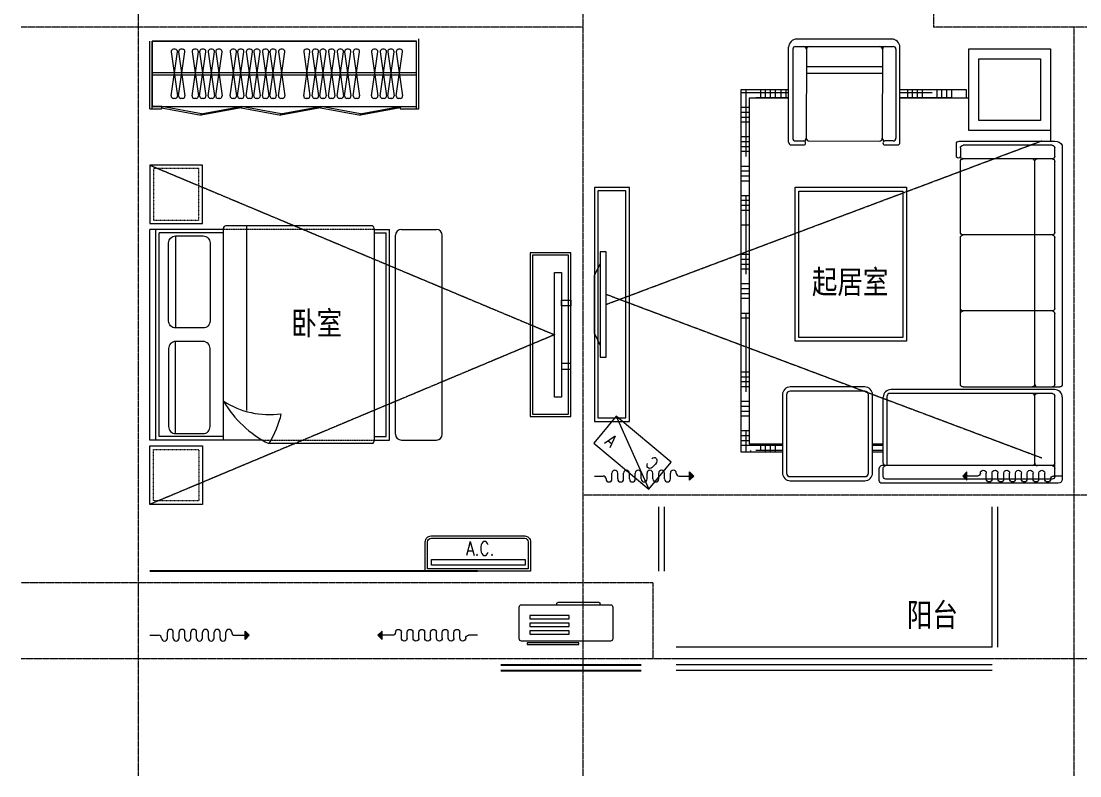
# Model space of a CAD drawing. Extents: x 5489450 to 5507450, y -448727 to -420688.
# Drawn here: x 5489450 to 5498500, y -436291 to -429841 of the extents above; entities that cross this region are included whole.
import ezdxf
from ezdxf.enums import TextEntityAlignment as Align

# ---------------------------------------------------------------- set-up
doc = ezdxf.new("R2010")
doc.units = 0
doc.linetypes.add('DASH', pattern=[0.35, 0.25, -0.1])
doc.linetypes.add('DOTE', pattern=[2.42, 2, -0.2, 0.02, -0.2])
for name, color, linetype, lineweight in [('DOTE', 251, 'DOTE', 0), ('SIGNT', 252, 'DOTE', 0), ('填充', 252, 'CONTINUOUS', 0), ('家具', 33, 'CONTINUOUS', 9), ('看线', 27, 'CONTINUOUS', 0), ('移动家具', 41, 'CONTINUOUS', 20)]:
    doc.layers.add(name, color=color, linetype=linetype, lineweight=lineweight)
for name, color, linetype in [('PUB_TEXT', 7, 'CONTINUOUS'), ('RAIL', 163, 'CONTINUOUS'), ('WINDOW', 4, 'CONTINUOUS')]:
    doc.layers.add(name, color=color, linetype=linetype)
doc.styles.add('DIM_FONT', font='SIMPLEX.shx', dxfattribs={"width": 0.8})
doc.styles.add('HZ', font='rs.shx', dxfattribs={"width": 0.8, "bigfont": 'hztxt.shx'})
doc.styles.add('黑体', font='SIMHEI.TTF', dxfattribs={"height": 10})

# ---------------------------------------------------------------- blocks, each defined once
blk = doc.blocks.new('A$C50400A6F')
at = {"layer": '家具'}
blk.add_hatch(color=256, dxfattribs=at).paths.add_polyline_path([(814.6, 14.6), (814.6, 85.4), (850, 50)])
for p, q in [((0, 50), (75, 50)), ((100, 25), (100, 25)), ((150, 25), (150, 75)), ((200, 25), (200, 75)), ((250, 25), (250, 75)), ((300, 25), (300, 75)), ((350, 25), (350, 75)), ((400, 25), (400, 75)), ((450, 25), (450, 75)), ((500, 25), (500, 75)), ((550, 25), (550, 75)), ((600, 25), (600, 75)), ((650, 25), (650, 75)), ((700, 75), (700, 75)), ((725, 50), (814.6, 50)), ((850, 50), (814.6, 85.4)), ((814.6, 14.6), (814.6, 85.4)), ((850, 50), (814.6, 14.6))]:
    blk.add_line(p, q, dxfattribs=at)
for centre, start, end in [((175, 75), 0, 180), ((275, 75), 0, 180), ((375, 75), 0, 180), ((475, 75), 0, 180), ((575, 75), 0, 180), ((675, 75), 0, 180), ((75, 25), 0, 90), ((125, 25), 180, 0), ((225, 25), 180, 0), ((325, 25), 180, 0), ((425, 25), 180, 0), ((525, 25), 180, 0), ((625, 25), 180, 0), ((725, 75), 180, 270)]:
    blk.add_arc(centre, 25, start, end, dxfattribs=at)
blk = doc.blocks.new('A$C765B7F83')
at = {"layer": '移动家具', "color": 251, "ltscale": 40}
blk.add_line((654.5, 144), (0, 338.6), dxfattribs=at)
at = {"layer": '移动家具', "ltscale": 0.5}
blk.add_lwpolyline([(451.4, -76.8), (0, 338.6), (203.1, 559.3), (654.5, 144)], close=True, dxfattribs=at)
at = {"layer": '移动家具', "color": 251, "ltscale": 40, "style": 'HZ', "width": 0.8}
for s, p in [('C', (153.1, 383)), ('A', (390, 56))]:
    blk.add_text(s, height=106.7, rotation=317.38231, dxfattribs=at).set_placement(p)
blk = doc.blocks.new('sdfasdfas')
at = {"layer": '移动家具'}
for p, q in [((-1185171.6, -441627.1), (-1185221.6, -441727.1)), ((-1185221.6, -441728.1), (-1185221.6, -441727.1)), ((-1185221.6, -442226.1), (-1185221.6, -441728.1)), ((-1185221.6, -442226.1), (-1185221.6, -442227.1)), ((-1185221.6, -442227.1), (-1185171.6, -442327.1))]:
    blk.add_line(p, q, dxfattribs=at)
for points in [[(-1185221.6, -442977.1), (-1184921.6, -442977.1), (-1184921.6, -440977.1), (-1185221.6, -440977.1)], [(-1185191.6, -442947.1), (-1184951.6, -442947.1), (-1184951.6, -441007.1), (-1185191.6, -441007.1)], [(-1185121.6, -441527.1), (-1185171.6, -441527.1), (-1185171.6, -442427.1), (-1185121.6, -442427.1)]]:
    blk.add_lwpolyline(points, close=True, dxfattribs=at)
blk = doc.blocks.new('fdsfds')
at = {"layer": '移动家具', "ltscale": 20}
blk.add_lwpolyline([(-7517.2, -59003.1), (-6797.2, -59003.1), (-6797.2, -58283.1), (-7517.2, -58283.1)], close=True, dxfattribs=at)
at = {"layer": '移动家具', "color": 8}
blk.add_lwpolyline([(-7430.8, -58916.7), (-6883.6, -58916.7), (-6883.6, -58369.5), (-7430.8, -58369.5)], close=True, dxfattribs=at)
blk = doc.blocks.new('hjghkjkhj')
at = {"layer": '填充', "color": 8}
for p, q in [((36139.8, 17041.2), (36139.8, 17558.8)), ((36254.1, 17498.4), (36254.1, 17558.8)), ((36292.2, 17494.8), (36292.2, 17558.8)), ((36330.3, 17494.8), (36330.3, 17558.8)), ((36368.4, 17494.8), (36368.4, 17558.8)), ((36414.2, 17494.8), (36414.2, 17558.8)), ((36452.3, 17494.8), (36452.3, 17558.8)), ((37397.1, 17498.4), (37397.1, 17558.8)), ((37435.2, 17494.8), (37435.2, 17558.8)), ((37473.3, 17494.8), (37473.3, 17558.8)), ((37511.4, 17494.8), (37511.4, 17558.8)), ((37625.7, 17498.4), (37625.7, 17558.8)), ((37663.8, 17494.8), (37663.8, 17558.8)), ((37701.9, 17494.8), (37701.9, 17558.8)), ((37740, 17494.8), (37740, 17558.8)), ((37854.3, 17498.4), (37854.3, 17558.8)), ((36471.3, 17536.5), (36099.6, 17536.5)), ((36177.9, 17494.8), (36177.9, 17498.4)), ((36471.3, 17498.4), (36216, 17498.4)), ((37587.6, 17536.5), (37337, 17536.5)), ((37740, 17498.4), (37337, 17498.4)), ((37549.5, 17494.8), (37549.5, 17498.4)), ((37778.1, 17494.8), (37778.1, 17498.4)), ((36163.6, 17422.2), (36099.6, 17422.2)), ((36163.6, 17384.1), (36099.6, 17384.1)), ((36163.6, 17346), (36099.6, 17346)), ((36163.6, 17307.9), (36099.6, 17307.9)), ((36163.6, 17193.6), (36099.6, 17193.6)), ((36163.6, 17155.5), (36099.6, 17155.5)), ((36163.6, 17117.4), (36099.6, 17117.4)), ((36163.6, 17079.3), (36099.6, 17079.3)), ((36163.6, 16965), (36099.6, 16965)), ((36163.6, 16926.9), (36099.6, 16926.9)), ((36163.6, 16888.8), (36099.6, 16888.8)), ((36163.6, 16850.7), (36099.6, 16850.7)), ((36163.6, 16736.4), (36099.6, 16736.4)), ((36139.8, 16126.8), (36139.8, 16736.4)), ((36163.6, 16698.3), (36099.6, 16698.3)), ((36163.6, 16660.2), (36099.6, 16660.2)), ((36163.6, 16622.1), (36099.6, 16622.1)), ((36163.6, 16507.8), (36099.6, 16507.8)), ((36163.6, 16279.2), (36099.6, 16279.2)), ((36163.6, 16241.1), (36099.6, 16241.1)), ((36163.6, 16203), (36099.6, 16203)), ((36163.6, 16164.9), (36099.6, 16164.9)), ((36163.6, 16050.6), (36099.6, 16050.6)), ((36163.6, 16012.5), (36099.6, 16012.5)), ((36163.6, 15974.4), (36099.6, 15974.4)), ((36163.6, 15936.3), (36099.6, 15936.3)), ((36163.6, 15822), (36099.6, 15822)), ((36139.8, 15212.4), (36139.8, 15822)), ((36163.6, 15783.9), (36099.6, 15783.9)), ((36163.6, 15364.8), (36099.6, 15364.8)), ((36163.6, 15326.7), (36099.6, 15326.7)), ((36163.6, 15288.6), (36099.6, 15288.6)), ((36163.6, 15250.5), (36099.6, 15250.5)), ((36163.6, 15136.2), (36099.6, 15136.2)), ((36163.6, 15098.1), (36099.6, 15098.1)), ((36163.6, 15060), (36099.6, 15060)), ((36163.6, 15021.9), (36099.6, 15021.9)), ((36163.6, 14907.6), (36099.6, 14907.6)), ((36139.8, 14744), (36139.8, 14907.6)), ((36163.6, 14869.5), (36099.6, 14869.5)), ((36163.6, 14831.4), (36099.6, 14831.4)), ((36423.6, 14793.3), (36099.6, 14793.3)), ((36177.9, 14744), (36177.9, 14755.2)), ((36423.6, 14755.2), (36216, 14755.2)), ((36254.1, 14755.2), (36254.1, 14808)), ((36292.2, 14744), (36292.2, 14808)), ((36330.3, 14744), (36330.3, 14808)), ((36368.4, 14744), (36368.4, 14808)), ((37207.4, 14755.2), (37124.9, 14755.2)), ((37207.4, 14793.3), (37125.9, 14793.3))]:
    blk.add_line(p, q, dxfattribs=at)
at = {"layer": '填充'}
blk.add_line((38507.1, 17244.6), (38507.1, 17160.6), dxfattribs=at)
at = {"layer": '移动家具', "ltscale": 20}
for p, q in [((37273, 17954.9), (36535, 17954.9)), ((36471, 17152), (36471, 17890.9)), ((37337, 17152), (37337, 17890.9)), ((36491.8, 17131.2), (36587.5, 17131.1)), ((36629.1, 17162.7), (37178.9, 17162.1)), ((37220.4, 17131.3), (37316.1, 17131.2)), ((37775.7, 17044.1), (37775.7, 17139.8)), ((37796.6, 17160.6), (38541.3, 17160.6)), ((38599.4, 17128.9), (38599.4, 15270.3)), ((37807.4, 16452.8), (37807.4, 17002.5)), ((37807.4, 15270.1), (37807.4, 16411.1)), ((37828.2, 15249.3), (38522.1, 15249.3)), ((38522.7, 15249.3), (38580.8, 15249.3)), ((37207.4, 14658.7), (37207.4, 15169.3)), ((38539.4, 15229.3), (37267.4, 15229.3)), ((38599.4, 15169.3), (38599.4, 14532.3)), ((37175.7, 14521.4), (37175.7, 14617.1)), ((37228.2, 14637.9), (37196.6, 14637.9)), ((38567.7, 14500.6), (37196.6, 14500.6))]:
    blk.add_line(p, q, dxfattribs=at)
at = {"layer": '移动家具', "color": 8}
for p, q in [((36503.5, 17875.7), (36502.7, 17183.7)), ((36524.7, 17896.8), (36588.1, 17896.7)), ((36588.1, 17896.7), (37182.1, 17896)), ((36609.2, 17875.5), (36608.4, 17183.6)), ((37179.5, 17896), (37221.7, 17896.9)), ((37200.5, 17876.7), (37199.7, 17182.9)), ((37200.5, 17876.7), (37199.7, 17182.9)), ((37200.5, 17875.8), (37199.7, 17183.8)), ((37221.7, 17896.9), (37285, 17896.8)), ((37306.1, 17875.7), (37305.3, 17183.7)), ((36609, 17740.3), (37200.3, 17740.6)), ((36608.9, 17688.6), (37200.3, 17688.8)), ((36523.5, 17162.8), (36587.5, 17162.8)), ((37284.5, 17162.9), (37220.5, 17163)), ((38520.2, 17128.9), (37828.2, 17128.9)), ((37807.4, 17108.1), (37807.4, 17044.1)), ((38541.3, 17044.4), (38541.3, 17107.8)), ((38520.2, 17023.3), (37828.2, 17023.3)), ((38385, 15270.3), (38385, 17002.3)), ((38541.3, 16453), (38541.3, 17002.2)), ((38522.1, 16432), (37828.2, 16432)), ((38541.3, 15861.6), (38541.3, 16410.9)), ((38522.1, 15840.6), (37828.2, 15840.6)), ((38541.3, 15270.3), (38541.3, 15819.6)), ((37237.4, 14637.9), (37237.4, 15179.3)), ((38522.1, 15199.3), (37257.4, 15199.3)), ((38385, 14657.9), (38385, 15178.2)), ((38541.3, 14616.8), (38541.3, 15178.2)), ((37207.4, 14553.1), (37207.4, 14617.1)), ((38520.2, 14637.9), (37227.8, 14637.9)), ((38541.3, 14553.4), (38541.3, 14616.8)), ((38520.2, 14532.3), (37228.2, 14532.3))]:
    blk.add_line(p, q, dxfattribs=at)
at = {"layer": '移动家具'}
for p, q in [((37123.6, 14744), (37207.4, 14744)), ((37124.8, 14808), (37207.4, 14808))]:
    blk.add_line(p, q, dxfattribs=at)
for points in [[(36471.3, 17558.8), (36099.6, 17558.8), (36099.6, 14744), (36423.6, 14744)], [(37854.3, 17558.8), (37337, 17558.8)], [(36471.3, 17494.8), (36163.6, 17494.8), (36163.6, 14808), (36423.6, 14808)], [(37873.5, 17494.8), (37337, 17494.8)]]:
    blk.add_lwpolyline(points, dxfattribs=at)
at = {"layer": '移动家具', "ltscale": 20}
blk.add_lwpolyline([(37388.5, 15605.4), (36521, 15605.4), (36521, 16802.8), (37388.5, 16802.8)], close=True, dxfattribs=at)
at = {"layer": '移动家具', "color": 8}
blk.add_lwpolyline([(37358.5, 15635.4), (36551, 15635.4), (36551, 16772.8), (37358.5, 16772.8)], close=True, dxfattribs=at)
at = {"layer": '移动家具', "ltscale": 20}
blk.add_lwpolyline([(37123.6, 15189.3, 0.414214), (37063.6, 15249.3), (36483.6, 15249.3, 0.414214), (36423.6, 15189.3), (36423.6, 14580.6, 0.414214), (36483.6, 14520.6), (37063.6, 14520.6, 0.414214), (37123.6, 14580.6)], format="xyb", close=True, dxfattribs=at)
at = {"layer": '移动家具', "color": 8}
blk.add_lwpolyline([(37091.9, 15189.3, 0.414214), (37063.6, 15217.6), (36483.6, 15217.6, 0.414214), (36455.3, 15189.3), (36455.3, 14580.6, 0.414214), (36483.6, 14552.3), (37063.6, 14552.3, 0.414214), (37091.9, 14580.6)], format="xyb", close=True, dxfattribs=at)
at = {"layer": '移动家具', "ltscale": 20}
for centre, radius, start, end in [((36535, 17890.9), 64, 90, 180), ((37273, 17890.9), 64, 0, 90), ((36491.8, 17152), 20.8, 179.93321, 269.93321), ((36587.5, 17183.6), 20.8, 269.93321, 359.93321), ((36587.5, 17146.9), 15.8, 269.93321, 89.93321), ((36629.2, 17183.5), 20.8, 179.93321, 269.93321), ((37178.9, 17182.9), 20.8, 269.93321, 359.93321), ((37178.9, 17182.9), 20.8, 269.93321, 359.93321), ((37220.5, 17183.8), 20.8, 179.93321, 269.93321), ((37220.5, 17147.1), 15.8, 89.93321, 269.93321), ((37316.1, 17152), 20.8, 269.93321, 359.93321), ((37267.4, 15169.3), 60, 90, 180), ((38539.4, 15169.3), 60, 0, 90)]:
    blk.add_arc(centre, radius, start, end, dxfattribs=at)
at = {"layer": '移动家具', "color": 8}
for centre, radius, start, end in [((36524.7, 17875.6), 21.1, 89.93321, 179.93321), ((36588, 17875.6), 21.1, 359.93321, 89.93321), ((36630.3, 17875.5), 21.1, 89.93321, 179.93321), ((37179.4, 17875.8), 21.1, 359.93321, 89.93321), ((37179.5, 17874.9), 21.1, 5.01589, 89.93321), ((37179.5, 17874.9), 21.1, 5.01589, 89.93321), ((37221.6, 17875.8), 21.1, 89.93321, 179.93321), ((37221.5, 17874.8), 21.1, 89.93321, 174.85054), ((37221.5, 17874.8), 21.1, 89.93321, 174.85054), ((37285, 17875.7), 21.1, 359.93321, 89.93321), ((36523.6, 17183.7), 20.8, 179.93321, 269.93321), ((37284.5, 17183.7), 20.8, 269.93321, 359.93321), ((37257.4, 15179.3), 20, 90, 180)]:
    blk.add_arc(centre, radius, start, end, dxfattribs=at)
at = {"layer": '移动家具', "ltscale": 20, "extrusion": (0, 0, -1)}
for centre, major_axis, start_param, end_param in [((37796.6, 17139.8), (-14.7, 14.7), 5.497787, 7.068583), ((38544.4, 17097.1), (-45, 45), 0.737791, 1.831699), ((37791.6, 17044.1), (-11.2, 11.2), 2.356194, 5.497787), ((37828.2, 17044.1), (14.7, 14.7), 2.356194, 3.926991), ((37828.2, 17002.5), (-14.7, 14.7), 5.497787, 7.068583), ((37828.2, 16452.8), (14.7, 14.7), 2.356194, 3.926991), ((37828.2, 16411.1), (-14.7, 14.7), 5.497787, 7.068583), ((37828.2, 15861.4), (14.7, 14.7), 2.356194, 3.926991), ((37828.2, 15819.8), (-14.7, 14.7), 5.497787, 7.068583), ((37828.2, 15270.1), (14.7, 14.7), 2.356194, 3.926991), ((38578.3, 15270.3), (14.9, 14.9), 0.785398, 2.267485), ((37228.2, 14658.7), (14.7, 14.7), 2.356194, 3.926991), ((37196.6, 14521.4), (14.7, 14.7), 2.356194, 3.926991), ((38567.7, 14532.3), (22.4, 22.4), 0.785398, 2.356194)]:
    blk.add_ellipse(centre, major_axis=major_axis, ratio=1, start_param=start_param, end_param=end_param, dxfattribs=at)
at = {"layer": '移动家具', "color": 8, "extrusion": (0, 0, -1)}
for centre, major_axis, start_param, end_param in [((37828.2, 17108.1), (-14.7, 14.7), 5.497787, 7.068583), ((38520.2, 17107.8), (14.9, 14.9), -0.785398, 0.785398), ((38520.2, 17044.4), (-14.9, 14.9), 2.356194, 3.926991), ((38406.1, 17002.3), (-14.9, -14.9), 0.785398, 2.267485), ((38520.2, 17002.2), (14.9, 14.9), -0.785398, 0.785398), ((38520.2, 16453), (-14.9, 14.9), 2.356194, 3.838281), ((38520.2, 16410.9), (-14.9, 14.9), 0.874108, 2.356194), ((38520.2, 15861.6), (14.9, 14.9), 0.785398, 2.267485), ((38520.2, 15819.6), (-14.9, 14.9), 0.874108, 2.356194), ((38363.9, 15270.3), (14.9, 14.9), 0.785398, 2.267485), ((38520.2, 15270.3), (14.9, 14.9), 0.785398, 2.267485), ((38406.1, 15178.2), (14.9, 14.9), 3.926991, 5.409078), ((38520.2, 15178.2), (-14.9, 14.9), 0.874108, 2.356194), ((38363.9, 14657.9), (14.9, 14.9), 0.785398, 2.267485), ((38520.2, 14659), (-14.9, 14.9), 2.356194, 3.926991), ((37228.2, 14617.1), (-14.7, 14.7), 5.497787, 7.068583), ((38520.2, 14616.8), (14.9, 14.9), -0.785398, 0.785398), ((37228.2, 14553.1), (14.7, 14.7), 2.356194, 3.926991), ((38520.2, 14553.4), (-14.9, 14.9), 2.356194, 3.926991)]:
    blk.add_ellipse(centre, major_axis=major_axis, ratio=1, start_param=start_param, end_param=end_param, dxfattribs=at)
at = {"layer": '移动家具', "color": 8}
for centre, major_axis, start_param, end_param in [((38363.9, 17002.3), (14.9, -14.9), 0.785398, 2.267485), ((38406.1, 15270.3), (-14.9, 14.9), 0.785398, 2.267485), ((38363.9, 15178.2), (-14.9, 14.9), 3.926991, 5.409078), ((38406.1, 14657.9), (-14.9, 14.9), 0.785398, 2.267485)]:
    blk.add_ellipse(centre, major_axis=major_axis, ratio=1, start_param=start_param, end_param=end_param, dxfattribs=at)
at = {"layer": '移动家具', "ltscale": 20}
blk.add_ellipse((37196.6, 14617.1), major_axis=(-14.7, 14.7), ratio=1, start_param=-0.785398, end_param=0.785398, dxfattribs=at)
at = {"layer": '移动家具', "xscale": -0.8800000000046566, "yscale": 0.8800000000046566, "zscale": 0.8800000000000001}
blk.add_blockref('fdsfds', (31892, 69167.3), dxfattribs=at)
blk = doc.blocks.new('A$C18784298')
at = {"layer": '移动家具', "color": 251, "ltscale": 40}
for points in [[(0, 1066.3), (58.1, 1066.3), (58.1, 0), (0, 0)], [(58.1, 827.5), (140, 827.5), (140, 779.6), (58.1, 779.6)], [(58.1, 238.8), (140, 238.8), (140, 286.7), (58.1, 286.7)]]:
    blk.add_lwpolyline(points, close=True, dxfattribs=at)
blk = doc.blocks.new('ytjhgkj')
at = {"layer": '移动家具', "ltscale": 0.5}
blk.add_lwpolyline([(34949.4, 26115.8), (34599.4, 26115.8), (34599.4, 27515.8), (34949.4, 27515.8)], close=True, dxfattribs=at)
at = {"layer": '移动家具', "color": 251, "ltscale": 40}
blk.add_lwpolyline([(34929.4, 26135.8), (34619.4, 26135.8), (34619.4, 27495.8), (34929.4, 27495.8)], close=True, dxfattribs=at)
at = {"layer": '移动家具', "color": 251, "xscale": -1}
blk.add_blockref('A$C18784298', (34739.4, 26282.6), dxfattribs=at)
blk = doc.blocks.new('dgfgf')
at = {"layer": '移动家具'}
blk.add_lwpolyline([(7597.4, -62676.2), (7147.4, -62676.2), (7147.4, -63176.2), (7597.4, -63176.2), (7597.4, -62676.2), (7517.4, -62676.2)], dxfattribs=at)
at = {"layer": '移动家具', "color": 251, "linetype": 'DASH', "ltscale": 0.2}
blk.add_lwpolyline([(7567.4, -62706.2), (7177.4, -62706.2), (7177.4, -63146.2), (7567.4, -63146.2)], close=True, dxfattribs=at)
blk = doc.blocks.new('A$C31D9048E')
at = {"layer": '移动家具'}
for p, q in [((629.1, 550), (629.1, 2360)), ((1900, 2380), (649.1, 2380)), ((829.5, 802.6), (829.5, 2380)), ((629.1, 2350), (0, 2350)), ((0, 550), (0, 2350)), ((50, 550), (50, 2350)), ((80, 580), (80, 2320)), ((629.1, 2320), (80, 2320)), ((219.9, 2294.5), (219.9, 1507.8)), ((1920, 550), (1920, 2350)), ((1920, 2350), (2050, 2350)), ((1920, 2320), (2020, 2320)), ((2020, 580), (2020, 2320)), ((2050, 550), (2050, 2350)), ((2100, 600), (2100, 2300)), ((2150, 2350), (2450, 2350)), ((2500, 600), (2500, 2300)), ((219.9, 605.5), (219.9, 1392.2)), ((962.3, 550), (0, 550)), ((629.1, 580), (80, 580)), ((1920, 580), (2020, 580)), ((1920, 550), (2050, 550)), ((2150, 550), (2450, 550)), ((1900, 520), (1017.1, 520))]:
    blk.add_line(p, q, dxfattribs=at)
at = {"layer": '移动家具', "linetype": 'DASH'}
for p, q in [((1920, 2350), (629.1, 2350)), ((962.3, 550), (1920, 550))]:
    blk.add_line(p, q, dxfattribs=at)
at = {"layer": '移动家具'}
for points in [[(219.9, 2294.5), (455.3, 2294.5, -0.414214), (515.3, 2234.5), (515.3, 1567.8, -0.414214), (455.3, 1507.8), (219.9, 1507.8, -0.414214), (159.9, 1567.8), (159.9, 2234.5, -0.414214)], [(219.9, 605.5), (455.3, 605.5, 0.414214), (515.3, 665.5), (515.3, 1332.2, 0.414214), (455.3, 1392.2), (219.9, 1392.2, 0.414214), (159.9, 1332.2), (159.9, 665.5, 0.414214)]]:
    blk.add_lwpolyline(points, format="xyb", close=True, dxfattribs=at)
blk.add_lwpolyline([(629.1, 882.6, 0.180302), (1120.8, 774.6, -0.088637), (1017.1, 520.1, 28871.271551)], format="xyb", dxfattribs=at)
for centre, radius, start, end in [((649.1, 2360), 20, 90, 180), ((1889.4, 2351.2), 30.7, 357.68839, 69.69174), ((2150, 2300), 50, 90, 180), ((2450, 2300), 50, 0, 90), ((1441.5, 1363.3), 944, 210.60747, 243.27731), ((1889.3, 548.8), 30.7, 290.35664, 2.31522), ((2150, 600), 50, 180, 270), ((2450, 600), 50, 270, 0)]:
    blk.add_arc(centre, radius, start, end, dxfattribs=at)
at = {"layer": '家具'}
blk.add_blockref('dgfgf', (-7147.4, 65576.2), dxfattribs=at)
at = {"layer": '家具', "xscale": -1, "rotation": 180}
blk.add_blockref('dgfgf', (-7147.4, -62676.2), dxfattribs=at)
blk = doc.blocks.new('A$C2D724C6D')
at = {"layer": '移动家具', "ltscale": 0.5}
blk.add_lwpolyline([(50, 300), (850, 300, -0.414214), (900, 250), (900, 0), (0, 0), (0, 250, -0.414214)], format="xyb", close=True, dxfattribs=at)
at = {"layer": '移动家具', "color": 251, "ltscale": 40}
blk.add_lwpolyline([(50, 280), (850, 280, -0.414214), (880, 250), (880, 20), (20, 20), (20, 250, -0.414214)], format="xyb", close=True, dxfattribs=at)
blk.add_lwpolyline([(52.9, 49.9), (52.9, 99.9), (852.9, 99.9), (852.9, 49.9)], close=True, dxfattribs=at)
at = {"layer": '移动家具', "color": 251, "ltscale": 40, "style": 'HZ', "width": 0.8}
blk.add_text('A.C.', height=120, rotation=0.00001, dxfattribs=at).set_placement((347.6, 132.7))
blk = doc.blocks.new('A$C4EB5717C')
at = {"layer": '家具', "color": 8}
for p, q in [((520.3, 110), (520.3, 120)), ((883.1, 100), (530.3, 100)), ((893.1, 120), (893.1, 110))]:
    blk.add_line(p, q, dxfattribs=at)
for points in [[(269.2, 459.1), (709, 459.1), (709, 444), (269.2, 444)], [(290.4, 371.5), (625.9, 371.5), (625.9, 342.6), (290.4, 342.6)], [(290.4, 305.7), (625.9, 305.7), (625.9, 276.8), (290.4, 276.8)], [(290.4, 239.9), (625.9, 239.9), (625.9, 211), (290.4, 211)]]:
    blk.add_lwpolyline(points, close=True, dxfattribs=at)
at = {"layer": '家具'}
blk.add_lwpolyline([(220, 120), (980, 120, 0.414214), (1000, 140), (1000, 410, 0.414214), (980, 430), (220, 430, 0.414214), (200, 410), (200, 140, 0.414214)], format="xyb", close=True, dxfattribs=at)
at = {"layer": '家具', "color": 8}
for centre, start, end in [((530.3, 110), 180, 270), ((883.1, 110), 270, 0)]:
    blk.add_arc(centre, 10, start, end, dxfattribs=at)

msp = doc.modelspace()

# ---------------------------------------------------------------- linework, layer by layer
at = {"layer": 'DOTE', "ltscale": 0.5}
for p, q in [((5490450, -420687.9), (5490450, -436290.9)), ((5494250, -427490.9), (5494250, -436290.9)), ((5497250, -427690.9), (5497250, -429890.9)), ((5494250, -429890.9), (5489450, -429890.9)), ((5499650, -429890.9), (5497250, -429890.9)), ((5498450, -429890.9), (5498450, -436290.9)), ((5502650, -433890.9), (5494250, -433890.9)), ((5494850, -434640.9), (5489450, -434640.9)), ((5494850, -434640.9), (5494850, -435290.9)), ((5507450, -435290.9), (5489450, -435290.9))]:
    msp.add_line(p, q, dxfattribs=at)
at = {"layer": 'RAIL'}
for p, q in [((5493550, -435340.9), (5494750, -435340.9)), ((5493550, -435390.9), (5494750, -435390.9))]:
    msp.add_line(p, q, dxfattribs=at)
at = {"layer": 'SIGNT', "ltscale": 0.5}
for p, q in [((5494450, -432261.6), (5498175, -430862.9)), ((5490550, -431071.1), (5494010, -432521.1)), ((5494450, -432174.6), (5498175, -433573.2)), ((5494010, -432521.1), (5490550, -433971.1))]:
    msp.add_line(p, q, dxfattribs=at)
at = {"layer": 'WINDOW'}
msp.add_line((5493350, -434540.9), (5490550, -434540.9), dxfattribs=at)
at = {"layer": '家具'}
for p, q in [((5490570, -430010.9), (5492830, -430010.9)), ((5494900, -434540.9), (5494900, -433990.9)), ((5494950, -434540.9), (5494950, -433990.9)), ((5497750, -435190.9), (5497750, -433990.9)), ((5497800, -435190.9), (5497800, -433990.9))]:
    msp.add_line(p, q, dxfattribs=at)
at = {"layer": '家具', "color": 8}
for p, q in [((5490731.8, -430103.5), (5490785.8, -430478.2)), ((5490731.8, -430478.2), (5490785.8, -430103.5)), ((5490766, -430080.9), (5490751.7, -430080.9)), ((5490796.2, -430103.5), (5490850.2, -430478.2)), ((5490796.2, -430478.2), (5490850.2, -430103.5)), ((5490830.4, -430080.9), (5490816.1, -430080.9)), ((5490910.9, -430103.5), (5490964.9, -430478.2)), ((5490910.9, -430478.2), (5490964.9, -430103.5)), ((5490945.1, -430080.9), (5490930.8, -430080.9)), ((5490975.3, -430103.5), (5491029.3, -430478.2)), ((5490975.3, -430478.2), (5491029.3, -430103.5)), ((5491009.5, -430080.9), (5490995.2, -430080.9)), ((5491048.9, -430103.5), (5491102.9, -430478.2)), ((5491048.9, -430478.2), (5491102.9, -430103.5)), ((5491083.1, -430080.9), (5491068.8, -430080.9)), ((5491113.3, -430103.5), (5491167.3, -430478.2)), ((5491113.3, -430478.2), (5491167.3, -430103.5)), ((5491147.5, -430080.9), (5491133.1, -430080.9)), ((5491236.3, -430103.5), (5491290.3, -430478.2)), ((5491236.3, -430478.2), (5491290.3, -430103.5)), ((5491270.5, -430080.9), (5491256.2, -430080.9)), ((5491300.7, -430103.5), (5491354.7, -430478.2)), ((5491300.7, -430478.2), (5491354.7, -430103.5)), ((5491334.9, -430080.9), (5491320.5, -430080.9)), ((5491374.3, -430103.5), (5491428.3, -430478.2)), ((5491374.3, -430478.2), (5491428.3, -430103.5)), ((5491408.5, -430080.9), (5491394.1, -430080.9)), ((5491438.7, -430103.5), (5491492.7, -430478.2)), ((5491438.7, -430478.2), (5491492.7, -430103.5)), ((5491472.8, -430080.9), (5491458.5, -430080.9)), ((5491512.3, -430103.5), (5491566.3, -430478.2)), ((5491512.3, -430478.2), (5491566.3, -430103.5)), ((5491546.4, -430080.9), (5491532.1, -430080.9)), ((5491576.7, -430103.5), (5491630.7, -430478.2)), ((5491576.7, -430478.2), (5491630.7, -430103.5)), ((5491610.8, -430080.9), (5491596.5, -430080.9)), ((5491650.3, -430103.5), (5491704.2, -430478.2)), ((5491650.3, -430478.2), (5491704.2, -430103.5)), ((5491684.4, -430080.9), (5491670.1, -430080.9)), ((5491865.1, -430103.5), (5491919, -430478.2)), ((5491865.1, -430478.2), (5491919, -430103.5)), ((5491899.2, -430080.9), (5491884.9, -430080.9)), ((5491938.7, -430103.5), (5491992.6, -430478.2)), ((5491938.7, -430478.2), (5491992.6, -430103.5)), ((5491972.8, -430080.9), (5491958.5, -430080.9)), ((5492003.1, -430103.5), (5492057, -430478.2)), ((5492003.1, -430478.2), (5492057, -430103.5)), ((5492037.2, -430080.9), (5492022.9, -430080.9)), ((5492076.6, -430103.5), (5492130.6, -430478.2)), ((5492076.6, -430478.2), (5492130.6, -430103.5)), ((5492110.8, -430080.9), (5492096.5, -430080.9)), ((5492151, -430103.5), (5492205, -430478.2)), ((5492151, -430478.2), (5492205, -430103.5)), ((5492185.1, -430080.9), (5492170.8, -430080.9)), ((5492215.4, -430103.5), (5492269.4, -430478.2)), ((5492215.4, -430478.2), (5492269.4, -430103.5)), ((5492249.5, -430080.9), (5492235.2, -430080.9)), ((5492289, -430103.5), (5492342.9, -430478.2)), ((5492289, -430478.2), (5492342.9, -430103.5)), ((5492323.1, -430080.9), (5492308.8, -430080.9)), ((5492444.6, -430103.5), (5492498.6, -430478.2)), ((5492444.6, -430478.2), (5492498.6, -430103.5)), ((5492478.7, -430080.9), (5492464.4, -430080.9)), ((5492519, -430103.5), (5492572.9, -430478.2)), ((5492519, -430478.2), (5492572.9, -430103.5)), ((5492553.1, -430080.9), (5492538.8, -430080.9)), ((5492583.4, -430103.5), (5492637.3, -430478.2)), ((5492583.4, -430478.2), (5492637.3, -430103.5)), ((5492617.5, -430080.9), (5492603.2, -430080.9)), ((5492657, -430103.5), (5492710.9, -430478.2)), ((5492657, -430478.2), (5492710.9, -430103.5)), ((5492691.1, -430080.9), (5492676.8, -430080.9)), ((5490570, -430280.9), (5492830, -430280.9)), ((5490570, -430300.9), (5492830, -430300.9)), ((5490766, -430500.9), (5490751.7, -430500.9)), ((5490830.4, -430500.9), (5490816.1, -430500.9)), ((5490945.1, -430500.9), (5490930.8, -430500.9)), ((5491009.5, -430500.9), (5490995.2, -430500.9)), ((5491083.1, -430500.9), (5491068.8, -430500.9)), ((5491147.5, -430500.9), (5491133.1, -430500.9)), ((5491270.5, -430500.9), (5491256.2, -430500.9)), ((5491334.9, -430500.9), (5491320.5, -430500.9)), ((5491408.5, -430500.9), (5491394.1, -430500.9)), ((5491472.8, -430500.9), (5491458.5, -430500.9)), ((5491546.4, -430500.9), (5491532.1, -430500.9)), ((5491610.8, -430500.9), (5491596.5, -430500.9)), ((5491684.4, -430500.9), (5491670.1, -430500.9)), ((5491899.2, -430500.9), (5491884.9, -430500.9)), ((5491972.8, -430500.9), (5491958.5, -430500.9)), ((5492037.2, -430500.9), (5492022.9, -430500.9)), ((5492110.8, -430500.9), (5492096.5, -430500.9)), ((5492185.1, -430500.9), (5492170.8, -430500.9)), ((5492249.5, -430500.9), (5492235.2, -430500.9)), ((5492323.1, -430500.9), (5492308.8, -430500.9)), ((5492478.7, -430500.9), (5492464.4, -430500.9)), ((5492553.1, -430500.9), (5492538.8, -430500.9)), ((5492617.5, -430500.9), (5492603.2, -430500.9)), ((5492691.1, -430500.9), (5492676.8, -430500.9))]:
    msp.add_line(p, q, dxfattribs=at)
for centre, start, end in [((5490751.7, -430100.9), 90, 187.59464), ((5490766, -430100.9), 352.40536, 90), ((5490816.1, -430100.9), 90, 187.59464), ((5490830.4, -430100.9), 352.40536, 90), ((5490930.8, -430100.9), 90, 187.59464), ((5490945.1, -430100.9), 352.40536, 90), ((5490995.2, -430100.9), 90, 187.59464), ((5491009.5, -430100.9), 352.40536, 90), ((5491068.8, -430100.9), 90, 187.59464), ((5491083.1, -430100.9), 352.40536, 90), ((5491133.1, -430100.9), 90, 187.59464), ((5491147.5, -430100.9), 352.40536, 90), ((5491256.2, -430100.9), 90, 187.59464), ((5491270.5, -430100.9), 352.40536, 90), ((5491320.5, -430100.9), 90, 187.59464), ((5491334.9, -430100.9), 352.40536, 90), ((5491394.1, -430100.9), 90, 187.59464), ((5491408.5, -430100.9), 352.40536, 90), ((5491458.5, -430100.9), 90, 187.59464), ((5491472.8, -430100.9), 352.40536, 90), ((5491532.1, -430100.9), 90, 187.59464), ((5491546.4, -430100.9), 352.40536, 90), ((5491596.5, -430100.9), 90, 187.59464), ((5491610.8, -430100.9), 352.40536, 90), ((5491670.1, -430100.9), 90, 187.59464), ((5491684.4, -430100.9), 352.40536, 90), ((5491884.9, -430100.9), 90, 187.59464), ((5491899.2, -430100.9), 352.40536, 90), ((5491958.5, -430100.9), 90, 187.59464), ((5491972.8, -430100.9), 352.40536, 90), ((5492022.9, -430100.9), 90, 187.59464), ((5492037.2, -430100.9), 352.40536, 90), ((5492096.5, -430100.9), 90, 187.59464), ((5492110.8, -430100.9), 352.40536, 90), ((5492170.8, -430100.9), 90, 187.59464), ((5492185.1, -430100.9), 352.40536, 90), ((5492235.2, -430100.9), 90, 187.59464), ((5492249.5, -430100.9), 352.40536, 90), ((5492308.8, -430100.9), 90, 187.59464), ((5492323.1, -430100.9), 352.40536, 90), ((5492464.4, -430100.9), 90, 187.59464), ((5492478.7, -430100.9), 352.40536, 90), ((5492538.8, -430100.9), 90, 187.59464), ((5492553.1, -430100.9), 352.40536, 90), ((5492603.2, -430100.9), 90, 187.59464), ((5492617.5, -430100.9), 352.40536, 90), ((5492676.8, -430100.9), 90, 187.59464), ((5492691.1, -430100.9), 352.40536, 90), ((5490751.7, -430480.9), 172.40536, 270), ((5490766, -430480.9), 270, 7.59464), ((5490816.1, -430480.9), 172.40536, 270), ((5490830.4, -430480.9), 270, 7.59464), ((5490930.8, -430480.9), 172.40536, 270), ((5490945.1, -430480.9), 270, 7.59464), ((5490995.2, -430480.9), 172.40536, 270), ((5491009.5, -430480.9), 270, 7.59464), ((5491068.8, -430480.9), 172.40536, 270), ((5491083.1, -430480.9), 270, 7.59464), ((5491133.1, -430480.9), 172.40536, 270), ((5491147.5, -430480.9), 270, 7.59464), ((5491256.2, -430480.9), 172.40536, 270), ((5491270.5, -430480.9), 270, 7.59464), ((5491320.5, -430480.9), 172.40536, 270), ((5491334.9, -430480.9), 270, 7.59464), ((5491394.1, -430480.9), 172.40536, 270), ((5491408.5, -430480.9), 270, 7.59464), ((5491458.5, -430480.9), 172.40536, 270), ((5491472.8, -430480.9), 270, 7.59464), ((5491532.1, -430480.9), 172.40536, 270), ((5491546.4, -430480.9), 270, 7.59464), ((5491596.5, -430480.9), 172.40536, 270), ((5491610.8, -430480.9), 270, 7.59464), ((5491670.1, -430480.9), 172.40536, 270), ((5491684.4, -430480.9), 270, 7.59464), ((5491884.9, -430480.9), 172.40536, 270), ((5491899.2, -430480.9), 270, 7.59464), ((5491958.5, -430480.9), 172.40536, 270), ((5491972.8, -430480.9), 270, 7.59464), ((5492022.9, -430480.9), 172.40536, 270), ((5492037.2, -430480.9), 270, 7.59464), ((5492096.5, -430480.9), 172.40536, 270), ((5492110.8, -430480.9), 270, 7.59464), ((5492170.8, -430480.9), 172.40536, 270), ((5492185.1, -430480.9), 270, 7.59464), ((5492235.2, -430480.9), 172.40536, 270), ((5492249.5, -430480.9), 270, 7.59464), ((5492308.8, -430480.9), 172.40536, 270), ((5492323.1, -430480.9), 270, 7.59464), ((5492464.4, -430480.9), 172.40536, 270), ((5492478.7, -430480.9), 270, 7.59464), ((5492538.8, -430480.9), 172.40536, 270), ((5492553.1, -430480.9), 270, 7.59464), ((5492603.2, -430480.9), 172.40536, 270), ((5492617.5, -430480.9), 270, 7.59464), ((5492676.8, -430480.9), 172.40536, 270), ((5492691.1, -430480.9), 270, 7.59464)]:
    msp.add_arc(centre, 20, start, end, dxfattribs=at)
at = {"layer": '看线'}
for p, q in [((5497750, -435190.9), (5495050, -435190.9)), ((5497750, -435290.9), (5495050, -435290.9)), ((5497750, -435340.9), (5495050, -435340.9)), ((5497750, -435390.9), (5495050, -435390.9))]:
    msp.add_line(p, q, dxfattribs=at)
at = {"layer": '移动家具'}
for p, q in [((5490550, -430590.9), (5490550, -430010.9)), ((5490570, -430590.9), (5490570, -430010.9)), ((5492830, -430590.9), (5492830, -430010.9)), ((5492850, -430590.9), (5492850, -429990.9)), ((5490550, -430590.9), (5490650, -430590.9)), ((5490650, -430570.9), (5490570, -430570.9)), ((5490650, -430570.9), (5490650, -430590.9)), ((5492010, -430570.9), (5492830, -430570.9)), ((5492690, -430570.9), (5492690, -430590.9)), ((5492690, -430590.9), (5492850, -430590.9))]:
    msp.add_line(p, q, dxfattribs=at)
for points in [[(5490570, -430570.9), (5492830, -430570.9), (5492830, -430010.9), (5490570, -430010.9)], [(5490650, -430580.7), (5490990, -430643.8), (5490991.8, -430634), (5490651.8, -430570.9)], [(5491330, -430580.7), (5490990, -430643.8), (5490988.2, -430634), (5491328.2, -430570.9)], [(5491330, -430580.7), (5491670, -430643.8), (5491671.8, -430634), (5491331.8, -430570.9)], [(5492010, -430580.7), (5491670, -430643.8), (5491668.2, -430634), (5492008.2, -430570.9)], [(5492010, -430580.7), (5492350, -430643.8), (5492351.8, -430634), (5492011.8, -430570.9)], [(5492690, -430580.7), (5492350, -430643.8), (5492348.2, -430634), (5492688.2, -430570.9)]]:
    msp.add_lwpolyline(points, close=True, dxfattribs=at)

# ---------------------------------------------------------------- block references
at = {"layer": '家具', "xscale": 1.099187919870019, "yscale": 1.09918792033568, "zscale": 1.099187920362318}
msp.add_blockref('hjghkjkhj', (5455922, -449729.4), dxfattribs=at)
at = {"layer": '家具'}
for name, p in [('A$C31D9048E', (5490550, -433971.1)), ('A$C50400A6F', (5494350, -433778.8)), ('A$C2D724C6D', (5492904.3, -434540.9))]:
    msp.add_blockref(name, p, dxfattribs=at)
at = {"layer": '家具', "xscale": -1}
for name, p in [('ytjhgkj', (5528749.4, -459336.9)), ('A$C50400A6F', (5498350, -433778.8))]:
    msp.add_blockref(name, p, dxfattribs=at)
for name, p, rotation in [('A$C765B7F83', (5494479.2, -433885.1), 277.4813225404573), ('A$C4EB5717C', (5493507.4, -434709.1), 180)]:
    msp.add_blockref(name, p, dxfattribs=dict(at, rotation=rotation))
at = {"layer": '移动家具'}
for name, p in [('sdfasdfas', (6679571.6, 9715.5)), ('A$C50400A6F', (5490550, -435139.4))]:
    msp.add_blockref(name, p, dxfattribs=at)
at = {"layer": '移动家具', "xscale": -1}
msp.add_blockref('A$C50400A6F', (5493350, -435139.4), dxfattribs=at)

# ---------------------------------------------------------------- texts
at = {"layer": 'PUB_TEXT', "style": '黑体', "width": 0.8}
for s, p in [('起居室', (5496536.8, -432169.3)), ('卧室', (5491976.3, -432521.6)), ('阳台', (5497239.8, -435015.3))]:
    msp.add_text(s, height=200, dxfattribs=at).set_placement(p, align=Align.CENTER)
at = {"layer": '家具', "color": 8, "style": 'DIM_FONT', "width": 0.7, "flags": 9}
for tag, p, s in [('XSIZE', (5490760.2, -430305.4), '54'), ('YSIZE', (5490760.2, -430305.4), '450'), ('XSIZE', (5490824.6, -430305.4), '54'), ('YSIZE', (5490824.6, -430305.4), '450'), ('XSIZE', (5490939.3, -430305.4), '54'), ('YSIZE', (5490939.3, -430305.4), '450'), ('XSIZE', (5491003.7, -430305.4), '54'), ('YSIZE', (5491003.7, -430305.4), '450'), ('XSIZE', (5491077.3, -430305.4), '54'), ('YSIZE', (5491077.3, -430305.4), '450'), ('XSIZE', (5491141.7, -430305.4), '54'), ('YSIZE', (5491141.7, -430305.4), '450'), ('XSIZE', (5491264.7, -430305.4), '54'), ('YSIZE', (5491264.7, -430305.4), '450'), ('XSIZE', (5491329.1, -430305.4), '54'), ('YSIZE', (5491329.1, -430305.4), '450'), ('XSIZE', (5491402.6, -430305.4), '54'), ('YSIZE', (5491402.6, -430305.4), '450'), ('XSIZE', (5491467, -430305.4), '54'), ('YSIZE', (5491467, -430305.4), '450'), ('XSIZE', (5491540.6, -430305.4), '54'), ('YSIZE', (5491540.6, -430305.4), '450'), ('XSIZE', (5491605, -430305.4), '54'), ('YSIZE', (5491605, -430305.4), '450'), ('XSIZE', (5491678.6, -430305.4), '54'), ('YSIZE', (5491678.6, -430305.4), '450'), ('XSIZE', (5491893.4, -430305.4), '54'), ('YSIZE', (5491893.4, -430305.4), '450'), ('XSIZE', (5491967, -430305.4), '54'), ('YSIZE', (5491967, -430305.4), '450'), ('XSIZE', (5492031.4, -430305.4), '54'), ('YSIZE', (5492031.4, -430305.4), '450'), ('XSIZE', (5492105, -430305.4), '54'), ('YSIZE', (5492105, -430305.4), '450'), ('XSIZE', (5492179.3, -430305.4), '54'), ('YSIZE', (5492179.3, -430305.4), '450'), ('XSIZE', (5492243.7, -430305.4), '54'), ('YSIZE', (5492243.7, -430305.4), '450'), ('XSIZE', (5492317.3, -430305.4), '54'), ('YSIZE', (5492317.3, -430305.4), '450'), ('XSIZE', (5492472.9, -430305.4), '54'), ('YSIZE', (5492472.9, -430305.4), '450'), ('XSIZE', (5492547.3, -430305.4), '54'), ('YSIZE', (5492547.3, -430305.4), '450'), ('XSIZE', (5492611.7, -430305.4), '54'), ('YSIZE', (5492611.7, -430305.4), '450'), ('XSIZE', (5492685.3, -430305.4), '54'), ('YSIZE', (5492685.3, -430305.4), '450')]:
    msp.add_attdef(tag, p, s, height=0.5, rotation=180, dxfattribs=at)

doc.saveas('drawing.dxf')
